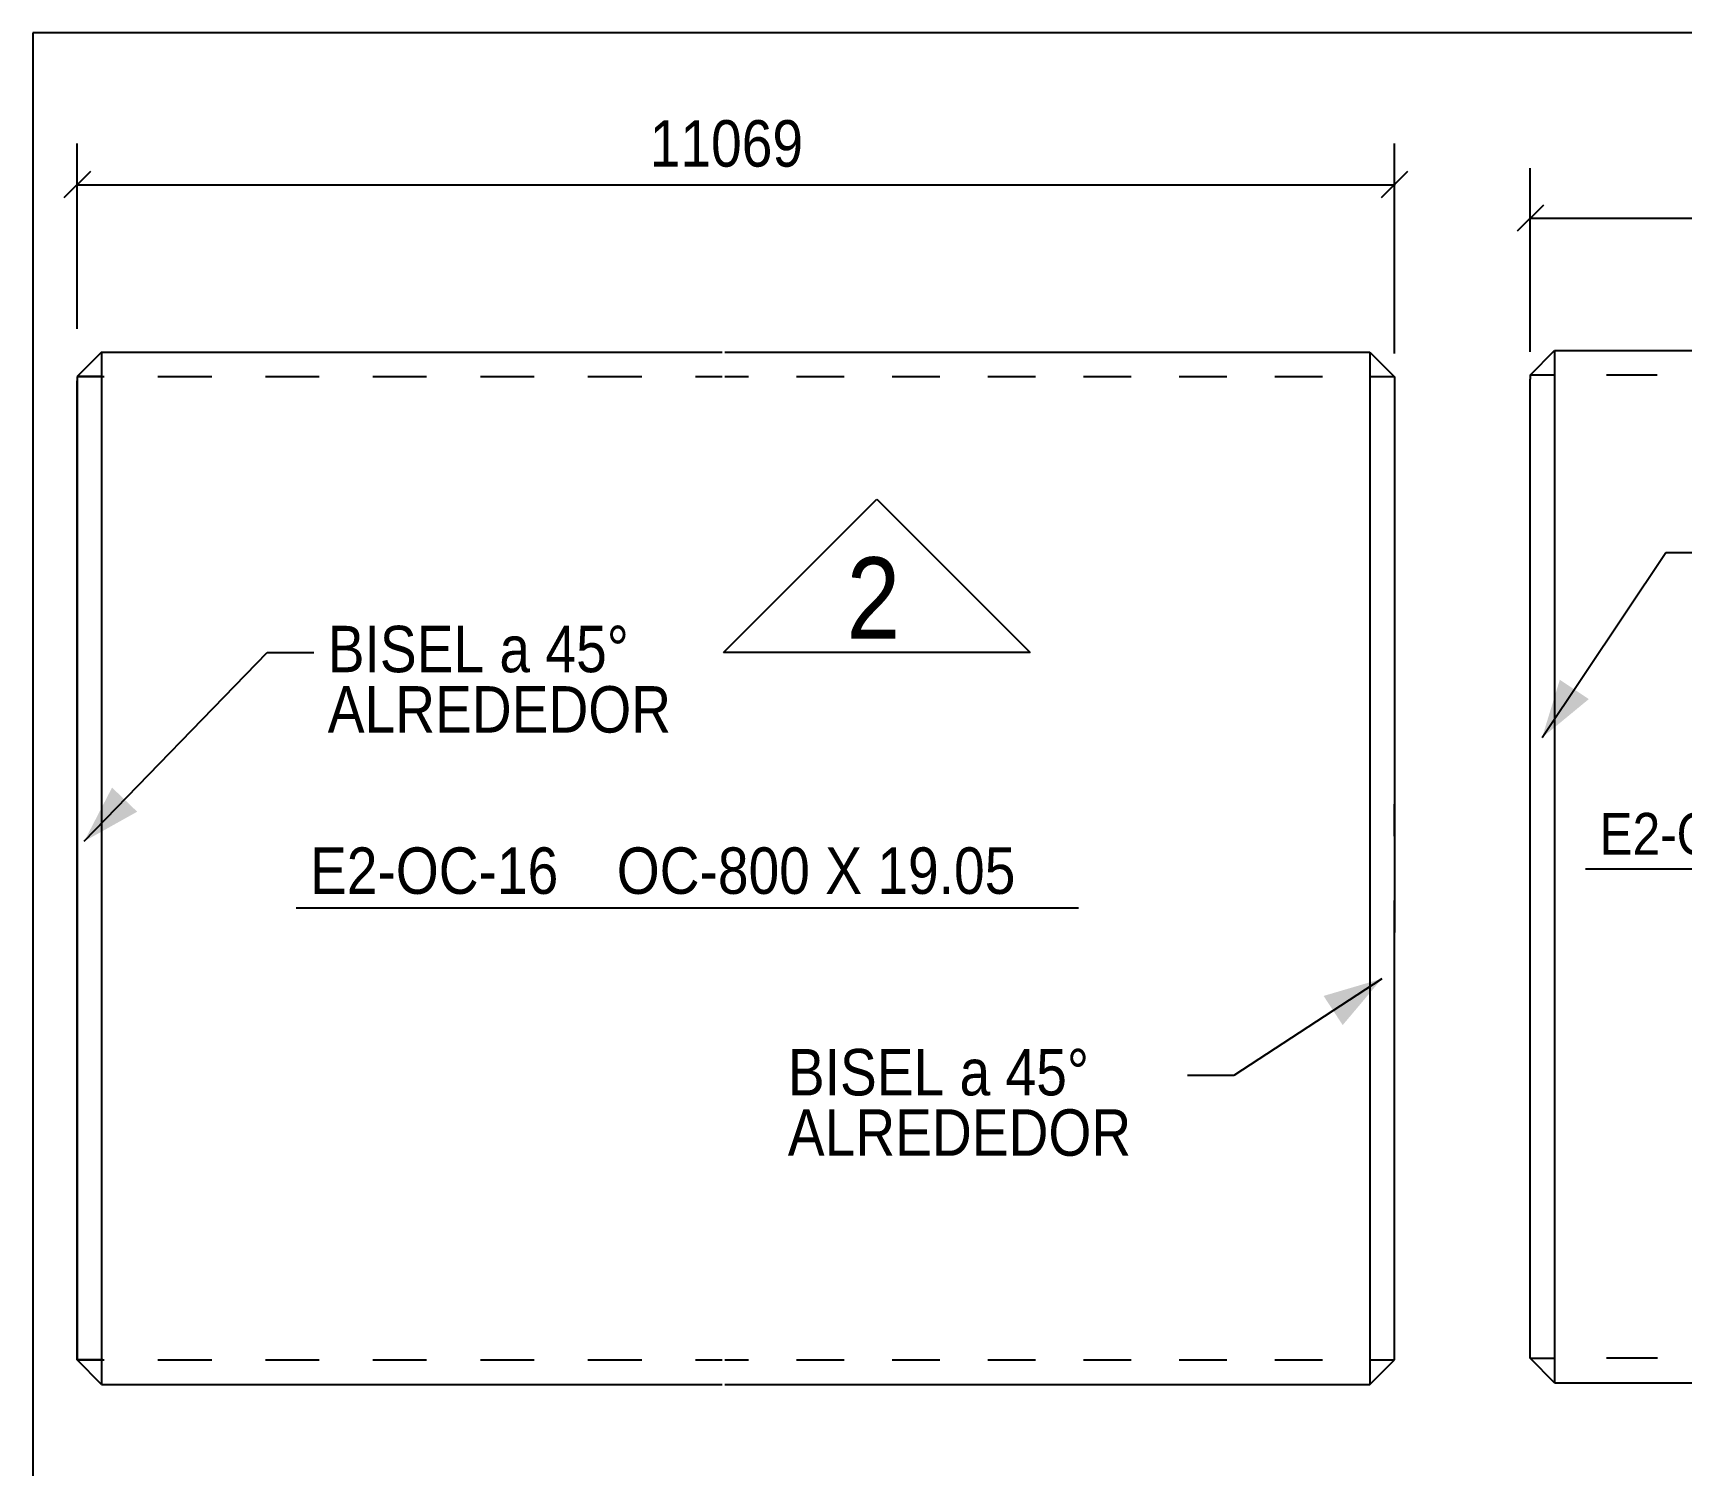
# Model space of a CAD drawing. Header units: millimetres. Extents: x 67 to 383, y 106 to 148.
# Drawn here: x 67.37 to 78.79, y 138.03 to 147.95 of the extents above; entities that cross this region are included whole.
import ezdxf

# ---------------------------------------------------------------- set-up
doc = ezdxf.new("R2010")
doc.units = ezdxf.units.MM
doc.linetypes.add('XKITLINE00', pattern=[0])
doc.styles.add('ARIAL', font='ARIAL.TTF')
doc.styles.add('ARIAL_', font='ARIAL.TTF')

msp = doc.modelspace()

# ---------------------------------------------------------------- linework, layer by layer
at = {"color": 5, "linetype": 'XKITLINE00'}
for p, q in [((134.139, 147.946), (67.372, 147.946)), ((67.372, 147.946), (67.372, 106.116))]:
    msp.add_line(p, q, dxfattribs=at)
at = {"linetype": 'XKITLINE00'}
for p, q in [((67.678, 145.896), (67.678, 147.18)), ((76.802, 145.726), (76.802, 147.18)), ((67.77, 146.986), (67.587, 146.804)), ((76.893, 146.986), (76.711, 146.804)), ((77.743, 145.737), (77.743, 147.009)), ((67.678, 146.895), (76.802, 146.895)), ((77.834, 146.754), (77.652, 146.572)), ((77.743, 146.663), (83.379, 146.663)), ((67.854, 145.566), (67.678, 145.566)), ((67.865, 145.565), (67.678, 145.565)), ((68.61, 145.565), (68.237, 145.565)), ((69.354, 145.565), (68.982, 145.565)), ((70.099, 145.565), (69.727, 145.565)), ((70.844, 145.565), (70.472, 145.565)), ((71.589, 145.565), (71.216, 145.565)), ((72.147, 145.565), (71.961, 145.565)), ((72.329, 145.565), (72.164, 145.565)), ((72.992, 145.565), (72.661, 145.565)), ((73.654, 145.565), (73.323, 145.565)), ((74.317, 145.565), (73.986, 145.565)), ((74.98, 145.565), (74.648, 145.565)), ((75.642, 145.565), (75.311, 145.565)), ((76.305, 145.565), (75.974, 145.565)), ((76.802, 145.565), (76.636, 145.565)), ((77.907, 145.576), (77.743, 145.576)), ((78.623, 145.576), (78.271, 145.576)), ((77.825, 143.065), (78.682, 144.348)), ((78.682, 144.348), (79.004, 144.348)), ((67.727, 142.347), (68.995, 143.655)), ((68.995, 143.655), (69.317, 143.655)), ((76.802, 142.382), (76.802, 142.605)), ((78.127, 142.157), (83.023, 142.157)), ((76.802, 141.716), (76.802, 141.938)), ((69.195, 141.886), (74.613, 141.886)), ((76.715, 141.395), (75.69, 140.724)), ((75.69, 140.724), (75.368, 140.724)), ((67.678, 138.755), (67.865, 138.755)), ((67.855, 138.755), (67.678, 138.755)), ((68.237, 138.755), (68.61, 138.755)), ((68.982, 138.755), (69.354, 138.755)), ((69.727, 138.755), (70.099, 138.755)), ((70.472, 138.755), (70.844, 138.755)), ((71.216, 138.755), (71.589, 138.755)), ((71.961, 138.755), (72.147, 138.755)), ((72.164, 138.755), (72.329, 138.755)), ((72.661, 138.755), (72.992, 138.755)), ((73.323, 138.755), (73.654, 138.755)), ((73.986, 138.755), (74.317, 138.755)), ((74.648, 138.755), (74.98, 138.755)), ((75.311, 138.755), (75.642, 138.755)), ((75.974, 138.755), (76.305, 138.755)), ((76.636, 138.755), (76.802, 138.755)), ((77.743, 138.766), (77.908, 138.766)), ((78.624, 138.766), (78.271, 138.766))]:
    msp.add_line(p, q, dxfattribs=at)
at = {"color": 2, "linetype": 'XKITLINE00'}
for p, q in [((67.848, 145.735), (67.678, 145.566)), ((67.848, 145.735), (72.147, 145.735)), ((67.848, 145.735), (67.848, 138.585)), ((72.164, 145.735), (76.633, 145.735)), ((76.633, 145.735), (76.633, 138.585)), ((76.633, 145.735), (76.802, 145.565)), ((77.743, 145.576), (77.912, 145.746)), ((77.912, 145.746), (83.209, 145.746)), ((77.912, 145.746), (77.912, 138.596)), ((67.678, 145.566), (67.678, 138.755)), ((67.678, 145.566), (67.678, 145.536)), ((76.802, 145.565), (76.802, 142.605)), ((77.743, 145.576), (77.743, 145.547)), ((67.678, 138.755), (67.678, 145.536)), ((77.743, 138.766), (77.743, 145.547)), ((76.802, 142.605), (76.802, 142.16)), ((76.802, 142.16), (76.802, 141.716)), ((76.802, 138.755), (76.802, 141.716)), ((67.848, 138.585), (67.678, 138.755)), ((76.633, 138.585), (76.802, 138.755)), ((77.912, 138.596), (77.743, 138.766)), ((67.848, 138.585), (72.147, 138.585)), ((72.164, 138.585), (76.633, 138.585)), ((77.912, 138.596), (83.209, 138.596))]:
    msp.add_line(p, q, dxfattribs=at)
at = {"color": 3, "linetype": 'XKITLINE00'}
for p, q in [((72.156, 143.655), (73.217, 144.716)), ((73.217, 144.716), (74.279, 143.655)), ((74.279, 143.655), (72.156, 143.655))]:
    msp.add_line(p, q, dxfattribs=at)
for p in [(67.678, 146.895), (76.802, 146.895), (77.743, 146.663)]:
    msp.add_point(p)
at = {"linetype": 'Continuous'}
for points in [[(77.825, 143.065), (77.948, 143.466), (77.825, 143.065), (78.149, 143.332)], [(67.727, 142.347), (67.92, 142.719), (67.727, 142.347), (68.094, 142.552)], [(76.715, 141.395), (76.444, 141.074), (76.715, 141.395), (76.312, 141.276)]]:
    msp.add_solid(points, dxfattribs=at)

# ---------------------------------------------------------------- texts
at = {"color": 3, "width": 0.85}
for s, height, style, p in [('11069', 0.3218, 'ARIAL', (71.644, 147.02)), ('2', 0.563, 'ARIAL', (73.008, 143.751)), ('E2-OC-12', 0.2896, 'ARIAL_', (78.223, 142.254)), ('E2-OC-16', 0.3218, 'ARIAL_', (69.291, 141.983)), ('OC-800 X 19.05', 0.32177, 'ARIAL_', (71.416, 141.983))]:
    msp.add_text(s, height=height, dxfattribs=dict(at, style=style)).set_placement(p)
at = {"color": 1, "style": 'ARIAL', "width": 0.85}
for s, height, p in [('BISEL a 45°', 0.32177, (69.414, 143.518)), ('ALREDEDOR', 0.3218, (69.414, 143.1)), ('BISEL a 45°', 0.32177, (72.601, 140.587)), ('ALREDEDOR', 0.3218, (72.601, 140.169))]:
    msp.add_text(s, height=height, dxfattribs=at).set_placement(p)

doc.saveas('drawing.dxf')
